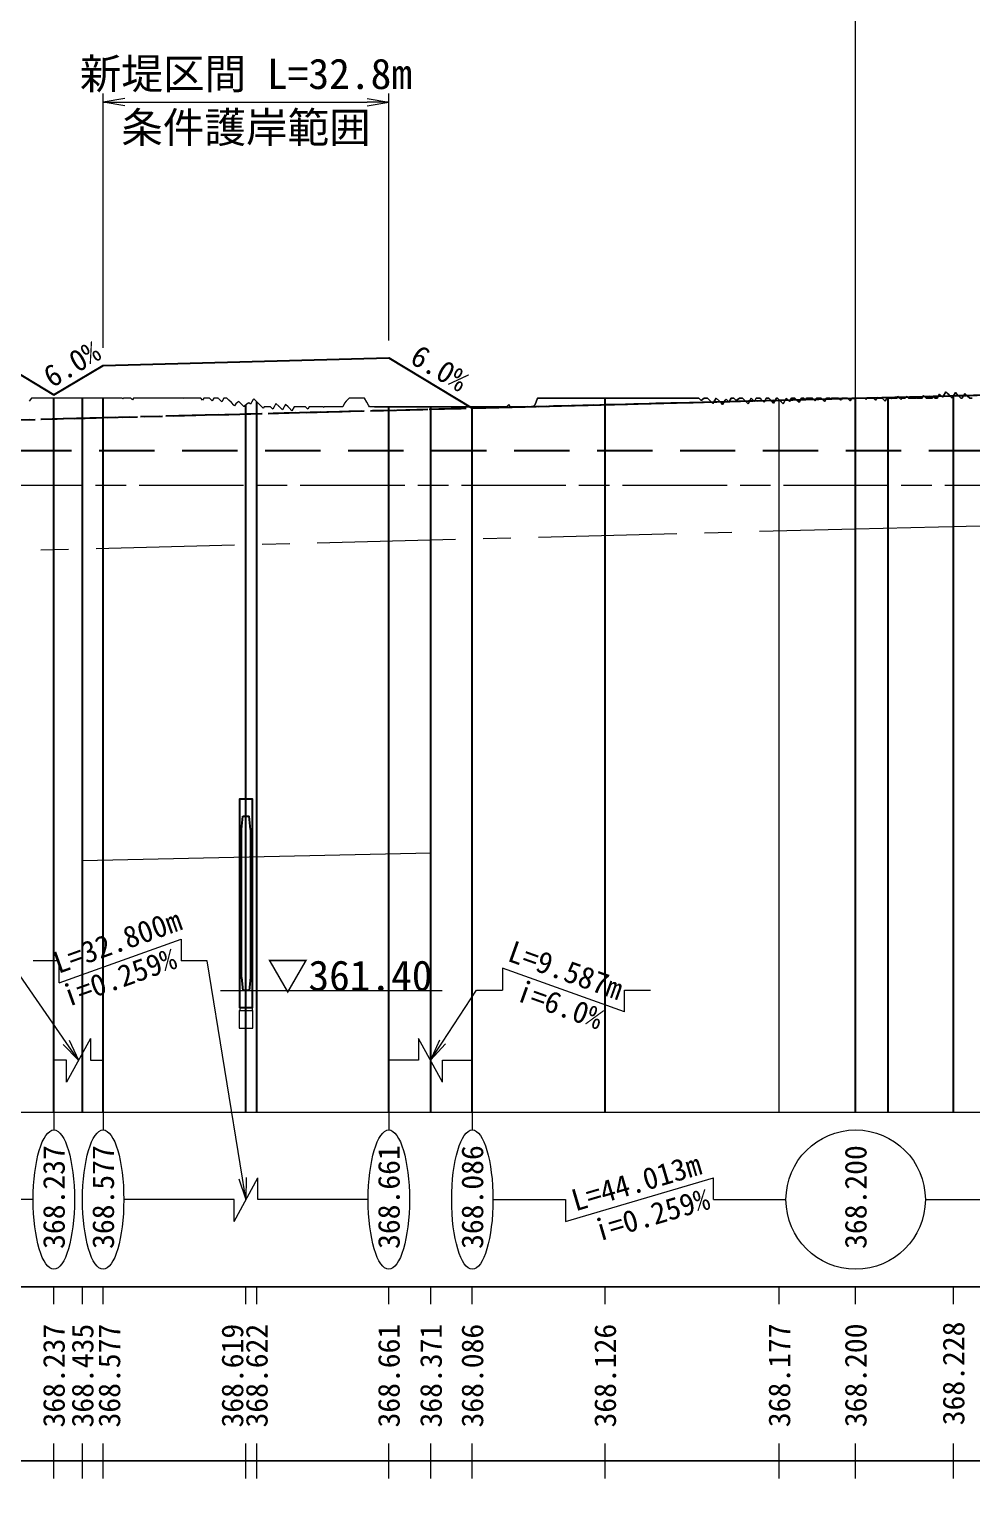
# Model space of a CAD drawing. Header units: millimetres. Extents: x -240000 to 841000, y 0 to 594000.
# Drawn here: x 310319 to 418551, y 296381 to 463821 of the extents above; entities that cross this region are included whole.
import ezdxf
from ezdxf import colors
from ezdxf.entities.mleader import LeaderData, LeaderLine
from ezdxf.enums import TextEntityAlignment as Align
from ezdxf.math import Vec2, Vec3

# ---------------------------------------------------------------- set-up
doc = ezdxf.new("R2010")
doc.units = ezdxf.units.MM
doc.header["$LTSCALE"] = 1000
doc.header["$PDSIZE"] = 300
for name, pattern in [('CENTER', [50.8, 31.75, -6.35, 6.35, -6.35]), ('DASHED', [19.05, 12.7, -6.35]), ('SXF_一点鎖線', [18.5, 12, -1.5, 3.5, -1.5]), ('SXF_二点鎖線', [23.5, 12, -1.5, 3.5, -1.5, 3.5, -1.5])]:
    doc.linetypes.add(name, pattern=pattern)
doc.layers.get('Defpoints').update_dxf_attribs({"color": 151})
for name, color, linetype, lineweight in [('D-BGD', 7, 'Continuous', 13), ('D-STR', 1, 'Continuous', 25), ('D-STR-DIM', 7, 'Continuous', 13), ('D-STR-HTXT', 7, 'Continuous', 13), ('D-STR-STR1', 2, 'Continuous', 13), ('D-STR-STR2', 6, 'Continuous', 25), ('D-STR-STRB', 1, 'Continuous', 25), ('D-STR-STRC', 1, 'Continuous', 13), ('D-TTL-BAND', 7, 'Continuous', 13)]:
    doc.layers.add(name, color=color, linetype=linetype, lineweight=lineweight)
doc.layers.add('D-WORK', color=11, linetype='Continuous', lineweight=13, plot=False)
doc.styles.add('MS ゴシック', font='MS Gothic.ttf')
doc.styles.get("Standard").update_dxf_attribs({"font": 'txt', "bigfont": 'extfont2.shx'})
doc.styles.add('ＭＳ ゴシック', font='MS Gothic.ttf')
doc.dimstyles.new('3.5-1000-mm', dxfattribs={"dimscale": 1000, "dimtxt": 3.5, "dimasz": 2.5, "dimexe": 1, "dimexo": 2, "dimgap": 1, "dimtad": 1, "dimdec": 0, "dimzin": 1, "dimdsep": 46, "dimtxsty": 'MS ゴシック', "dimblk": 'OPEN', "dimcen": 2.5, "dimclrd": 256, "dimclre": 256, "dimclrt": 256, "dimadec": 3, "dimazin": 0, "dimtfac": 1, "dimtdec": 0, "dimtmove": 2, "dimatfit": 0, "dimldrblk": 'OPEN', "dimfxl": 1, "dimlwd": -1, "dimlwe": -1, "dimarcsym": 0})

# ---------------------------------------------------------------- blocks, each defined once
blk = doc.blocks.new('_Open')
at = {"color": 0, "linetype": 'ByBlock', "lineweight": -2}
for p, q in [((-1, 0.167), (0, 0)), ((-1, -0.167), (0, 0)), ((0, 0), (-1, 0))]:
    blk.add_line(p, q, dxfattribs=at)
blk = doc.blocks.new('*D3')
at = {"layer": 'D-WORK', "transparency": 16777216}
for p, q in [((267290, 420532), (267290, 490465)), ((269790, 489465), (658242, 489465)), ((660742, 430465), (660742, 490465))]:
    blk.add_line(p, q, dxfattribs=at)
at = {"layer": 'Defpoints', "color": 0, "transparency": 16777216}
for p in [(660742, 489465), (660742, 428465), (267290, 418532)]:
    blk.add_point(p, dxfattribs=at)
at = {"layer": 'D-WORK', "transparency": 16777216, "xscale": 2500, "yscale": 2500, "zscale": 2500, "rotation": 180}
blk.add_blockref('_Open', (267290, 489465), dxfattribs=at)
at = {"layer": 'D-WORK', "transparency": 16777216, "xscale": 2500, "yscale": 2500, "zscale": 2500}
blk.add_blockref('_Open', (660742, 489465), dxfattribs=at)
at = {"layer": 'D-WORK', "transparency": 16777216, "insert": (464016, 492535), "char_height": 3500, "attachment_point": 5, "style": 'MS ゴシック'}
blk.add_mtext('囲繞堤区間 L=393.4m', dxfattribs=at)
blk = doc.blocks.new('*D4')
at = {"layer": 'D-STR-DIM', "transparency": 16777216}
for p, q in [((318812, 427231), (318812, 456440)), ((321312, 455440), (349112, 455440)), ((351612, 428079), (351612, 456440))]:
    blk.add_line(p, q, dxfattribs=at)
at = {"layer": 'Defpoints', "color": 0, "transparency": 16777216}
for p in [(351612, 455440), (351612, 426079), (318812, 425231)]:
    blk.add_point(p, dxfattribs=at)
at = {"layer": 'D-STR-DIM', "transparency": 16777216, "xscale": 2500, "yscale": 2500, "zscale": 2500, "rotation": 180}
blk.add_blockref('_Open', (318812, 455440), dxfattribs=at)
at = {"layer": 'D-STR-DIM', "transparency": 16777216, "xscale": 2500, "yscale": 2500, "zscale": 2500}
blk.add_blockref('_Open', (351612, 455440), dxfattribs=at)
at = {"layer": 'D-STR-DIM', "transparency": 16777216, "char_height": 3500, "attachment_point": 5, "style": 'MS ゴシック'}
for s, insert in [('新堤区間 L=32.8m', (335212, 458501)), ('条件護岸範囲', (335212, 452343))]:
    blk.add_mtext(s, dxfattribs=dict(at, insert=insert))

msp = doc.modelspace()

# ---------------------------------------------------------------- linework, layer by layer
at = {"layer": 'D-BGD', "color": 7, "lineweight": 13}
for points in [[(418601, 421464.9), (418306.5, 421464.9), (418024.2, 421746.2), (417761, 422008.6), (417447.5, 421464.9), (417394.8, 421464.9), (417303.2, 421464.9), (417028.6, 421738.6), (416870.8, 421895.9), (416662.4, 422103.6), (416299.9, 421475), (416296.2, 421468.6), (416294.1, 421470.7), (415930, 421833.6), (415717.4, 422045.5), (415563.8, 422198.6), (415296.5, 421735.3), (415197.6, 421563.6), (415140.6, 421620.3), (414831.3, 421928.6), (414563.9, 421464.9), (414465.1, 421464.9), (414293.2, 421464.9), (414098.9, 421658.6), (413987.2, 421464.9), (413732.7, 421464.9), (413410.5, 421464.9), (413366.5, 421464.9), (413289.9, 421464.9), (413000.3, 421753.6), (412833.8, 421464.9), (412634.1, 421464.9), (412286.6, 421464.9), (412257.1, 421494.4), (412217.1, 421464.9), (411680.3, 421464.9), (411283.3, 421464.9), (411169.2, 421578.7), (411103.6, 421644), (410860.7, 421464.9), (410526.9, 421464.9), (410436.8, 421308.7), (410280, 421464.9), (410070.6, 421673.7), (409950.2, 421464.9), (409704.4, 421464.9), (409373.5, 421464.9), (409338.1, 421403.7), (409276.7, 421464.9), (408971.9, 421464.9), (408796.8, 421464.9), (408605.7, 421133.7), (408273.4, 421464.9), (408239.5, 421464.9), (408220, 421464.9), (407873.3, 421464.9), (407643.3, 421464.9), (407507.1, 421228.7), (407270.1, 421464.9), (407140.9, 421464.9), (407066.6, 421464.9), (406774.7, 421464.9), (406489.9, 421464.9), (406408.4, 421323.7), (406266.8, 421464.9), (406042.2, 421464.9), (405913.2, 421464.9), (405676, 421464.9), (405336.4, 421464.9), (405309.8, 421418.7), (405263.5, 421464.9), (404943.6, 421464.9), (404759.7, 421464.9), (404577.4, 421148.8), (404260.2, 421464.9), (404211.2, 421464.9), (404183, 421464.9), (403845, 421464.9), (403606.3, 421464.9), (403478.7, 421243.8), (403256.8, 421464.9), (403112.5, 421464.9), (403029.6, 421464.9), (402722.3, 421464.9), (402452.9, 421464.9), (402380.1, 421338.8), (402253.5, 421464.9), (402013.9, 421464.9), (401876.1, 421464.9), (401647.7, 421068.8), (401299.4, 421415.9), (401281.5, 421433.8), (401250.2, 421464.9), (400915.3, 421464.9), (400722.7, 421464.9), (400549, 421163.8), (400246.9, 421464.9), (400182.8, 421464.9), (400146, 421464.9), (399816.6, 421464.9), (399569.3, 421464.9), (399450.4, 421258.8), (399243.6, 421464.9), (399084.2, 421464.9), (398992.6, 421464.9), (398718, 420988.8), (398415.8, 421290), (398351.8, 421353.8), (398240.3, 421464.9), (397985.6, 421464.9), (397839.1, 421464.9), (397619.3, 421083.9), (397262.4, 421439.6), (397253.1, 421448.9), (397237, 421420.9), (396886.9, 420813.9), (396685.7, 421014.4), (396520.7, 421178.9), (396233.7, 421464.9), (396154.5, 421464.9), (396109, 421464.9), (395788.3, 420908.9), (395532.2, 421164.1), (395230.4, 421464.9), (394955.5, 421464.9), (394689.6, 421003.9), (394378.8, 421313.7), (394323.4, 421368.9), (394227.1, 421464.9), (393957.2, 421464.9), (393802.1, 421464.9), (393591, 421098.9), (393225.4, 421463.3), (393224.8, 421463.9), (393223.8, 421462.1), (392858.6, 420828.9), (392648.7, 421038.1), (392492.4, 421193.9), (392220.5, 421464.9), (392126.1, 421464.9), (392071.9, 421464.9), (391871.2, 421464.9), (391495.2, 421187.8), (391217.1, 421464.9), (391027.5, 421464.9), (390918.5, 421464.9), (390661.3, 421019), (390341.8, 421337.4), (390295.1, 421303), (390213.8, 421243.1), (389928.9, 420749), (389765.1, 420912.2), (389562.7, 421114), (389210.5, 421464.9), (389196.4, 421464.9), (389188.3, 421464.9), (388830.2, 420844), (388611.6, 421061.9), (388464, 421209), (388207.2, 421464.9), (388097.8, 421464.9), (388034.9, 421464.9), (387802, 421464.9), (387458.2, 421211.5), (387365.4, 421304), (387203.9, 421464.9), (386999.2, 421464.9), (386881.5, 421464.9), (386633, 421464.9), (386304.8, 421464.9), (386266.7, 421464.9), (386200.6, 421464.9), (385900.5, 421464.9), (385728, 421464.9), (385534.3, 421464.9), (385197.3, 421464.9), (385168.1, 421464.9), (385151.3, 421464.9), (384801.9, 421464.9), (384574.6, 421464.9), (384435.7, 421464.9), (384194, 421464.9), (384069.5, 421464.9), (383997.9, 421464.9), (383703.3, 421464.9), (383421.2, 421464.9), (383337, 421464.9), (383190.7, 421464.9), (382970.8, 421464.9), (382844.5, 421464.9), (382604.6, 421464.9), (382267.7, 421464.9), (382238.4, 421464.9), (382187.4, 421464.9), (381872.2, 421464.9), (381691, 421464.9), (381506, 421464.9), (381184.1, 421464.9), (381139.8, 421464.9), (381114.3, 421464.9), (380773.5, 421464.9), (380537.6, 421464.9), (380407.3, 421464.9), (380180.7, 421464.9), (380041.1, 421464.9), (379960.9, 421464.9), (379663.6, 421464.9), (379384.1, 421464.9), (379308.7, 421464.9), (379177.4, 421464.9), (378942.5, 421464.9), (378807.4, 421464.9), (378576.3, 421464.9), (378230.7, 421464.9), (378210.1, 421464.9), (378174.1, 421464.9), (377843.8, 421464.9), (377654, 421464.9), (377477.6, 421464.9), (377170.8, 421464.9), (377111.4, 421464.9), (377077.3, 421464.9), (376745.2, 421464.9), (376500.6, 421464.9), (376379, 421464.9), (376167.5, 421464.9), (376012.8, 421464.9), (375923.8, 421464.9), (375646.6, 421464.9), (375347.1, 421464.9), (375280.4, 421464.9), (375164.2, 421464.9), (374914.1, 421464.9), (374770.4, 421464.9), (374547.9, 421464.9), (374193.7, 421464.9), (374181.7, 421464.9), (374160.9, 421464.9), (373815.5, 421464.9), (373617, 421464.9), (373449.3, 421464.9), (373157.6, 421464.9), (373083.1, 421464.9), (373040.3, 421464.9), (372716.9, 421464.9), (372463.5, 421464.9), (372154.3, 421464.9), (371886.8, 421464.9), (371618.2, 421464.9), (371310.1, 421464.9), (371252, 421464.9), (371151, 421464.9), (370885.8, 421464.9), (370733.4, 421464.9), (370519.6, 421464.9), (370156.7, 421464.9), (370153.4, 421464.9), (370147.7, 421464.9), (369579.9, 421464.9), (369144.4, 421464.9), (369054.7, 421464.9), (369003.2, 421464.9), (368688.5, 421464.9), (368426.5, 420749.5), (368322.3, 420645.6), (368141, 420464.9), (367956.1, 420464.9), (367849.8, 420464.9), (367589.9, 420464.9), (367273.1, 420464.9), (367223.7, 420464.9), (367137.7, 420464.9), (366857.5, 420464.9), (366696.4, 420464.9), (366491.3, 420464.9), (366134.4, 420464.9), (366125, 420464.9), (366119.6, 420464.9), (365758.8, 420464.9), (365542.9, 420464.9), (365392.6, 420725.6), (365131.1, 420464.9), (365026.4, 420464.9), (364966.2, 420464.9), (364660.2, 420464.9), (364389.5, 420464.9), (364127.8, 420464.9), (363812.8, 420464.9), (363561.5, 420464.9), (363236.1, 420464.9), (363195.3, 420464.9), (363124.5, 420464.9), (362829.1, 420464.9), (362659.3, 420464.9), (362462.9, 420464.9), (362121.2, 420464.9), (362096.7, 420464.9), (362082.6, 420464.9), (361730.5, 420464.9), (361505.9, 420464.9), (361364.3, 420464.9), (361117.9, 420464.9), (360998.1, 420464.9), (360929.2, 420464.9), (360631.8, 420464.9), (360352.5, 420464.9), (360265.6, 420464.9), (360114.6, 420464.9), (359899.4, 420464.9), (359775.7, 420464.9), (359533.2, 420464.9), (359199, 420464.9), (359167, 420464.9), (359111.3, 420464.9), (358800.8, 420464.9), (358622.3, 420464.9), (358434.6, 420464.9), (358108, 420464.9), (358068.4, 420464.9), (358045.6, 420464.9), (357702.1, 420464.9), (357468.9, 420464.9), (357335.9, 420464.9), (357104.6, 420464.9), (356969.7, 420464.9), (356892.2, 420464.9), (356604.9, 420464.9), (356315.4, 420464.9), (356237.3, 420464.9), (356101.3, 420464.9), (355871.1, 420464.9), (355738.7, 420464.9), (355504.9, 420464.9), (355162, 420464.9), (355138.7, 420464.9), (355098, 420464.9), (354772.4, 420464.9), (354585.3, 420464.9), (354406.2, 420464.9), (354094.7, 420464.9), (354040, 420464.9), (354008.6, 420464.9), (353673.8, 420464.9), (353431.9, 420464.9), (353307.6, 420464.9), (353091.4, 420464.9), (352941.4, 420464.9), (352855.1, 420464.9), (352575.2, 420464.9), (352278.4, 420464.9), (352209, 420464.9), (352088.1, 420464.9), (351842.7, 420464.9), (351701.7, 420464.9), (351476.5, 420464.9), (351125, 420464.9), (351110.3, 420464.9), (351084.8, 420464.9), (350744.1, 420464.9), (350548.3, 420464.9), (350377.9, 420464.9), (350081.5, 420464.9), (350011.7, 420464.9), (349971.5, 420464.9), (349645.5, 420464.9), (349394.8, 420464.9), (349279.2, 420665.3), (349078.2, 421014), (348818.1, 421464.9), (348546.8, 421464.9), (348241.4, 421464.9), (348180.6, 421464.9), (348074.9, 421464.9), (347814.4, 421464.9), (347664.7, 421464.9), (347448.2, 421464.9), (347088, 421464.9), (347082, 421464.9), (347071.6, 421464.9), (346715.8, 421110.3), (346511.2, 420906.5), (346349.5, 420464.9), (346068.3, 420464.9), (345983.3, 420464.9), (345934.5, 420464.9), (345617.1, 420464.9), (345357.8, 420464.9), (345250.9, 420464.9), (345064.9, 420464.9), (344884.7, 420464.9), (344781.1, 420464.9), (344518.5, 420464.9), (344204.4, 420464.9), (344152.3, 420374.6), (344061.6, 420464.9), (343786.1, 420464.9), (343627.7, 420464.9), (343419.8, 420464.9), (343058.3, 420464.9), (343053.6, 420464.9), (343050.9, 420464.9), (342687.4, 420464.9), (342474.2, 420464.9), (342321.2, 420199.6), (342055, 420464.9), (341955, 420464.9), (341897.5, 420464.9), (341588.8, 420464.9), (341320.8, 420464.9), (341051.7, 420464.9), (340744.1, 420464.9), (340490.1, 420024.7), (340167.3, 420346.4), (340123.9, 420389.7), (340048.4, 420464.9), (339757.7, 420754.7), (339590.6, 420464.9), (339391.5, 420119.7), (339045.1, 420464.9), (339025.3, 420484.7), (339013.9, 420496), (338659.1, 420849.7), (338437.2, 420464.9), (338292.9, 420214.7), (338041.8, 420464.9), (337926.7, 420464.9), (337860.5, 420464.9), (337560.4, 420464.9), (337283.8, 420464.9), (337194.2, 420309.7), (337038.5, 420464.9), (336828, 420674.7), (336707, 420795.3), (336461.8, 421039.7), (336130.3, 421370.1), (336095.6, 421344.5), (336035.2, 421299.9), (335729.4, 420769.7), (335553.6, 420944.9), (335363.2, 420804.5), (335031.9, 420560.3), (334997, 420499.7), (334976.9, 420519.7), (334630.7, 420864.7), (334400.2, 421094.5), (334264.5, 420994.5), (334028.5, 420820.6), (333898.3, 420594.7), (333823.5, 420669.4), (333532.1, 420959.7), (333246.7, 421244.2), (333025.2, 421464.9), (332670, 421464.9), (332433.5, 421054.8), (332093.3, 421393.8), (332067.2, 421374.6), (332021.9, 421464.9), (331701, 421464.9), (331516.6, 421464.9), (331334.8, 421149.8), (331018.6, 421464.9), (330968.6, 421464.9), (330939.9, 421464.9), (330602.4, 421464.9), (330363.1, 421464.9), (330236.2, 421244.8), (330015.3, 421464.9), (329786.4, 421464.9), (329477, 421464.9), (329209.7, 421464.9), (329012, 421464.9), (328771.3, 421464.9), (328633, 421464.9), (328405.1, 421464.9), (328056.3, 421464.9), (328038.9, 421434.8), (328008.7, 421464.9), (327672.7, 421464.9), (327479.6, 421464.9), (327306.5, 421464.9), (327005.4, 421464.9), (326940.3, 421464.9), (326902.8, 421464.9), (326574.1, 421464.9), (326326.1, 421464.9), (326207.8, 421464.9), (326002.1, 421464.9), (325841.6, 421464.9), (325749.4, 421464.9), (325475.4, 421464.9), (325172.7, 421464.9), (324998.8, 421464.9), (324596, 421464.9), (324376.8, 421464.9), (324019.2, 421464.9), (324010.6, 421449.9), (323995.5, 421464.9), (323644.4, 421464.9), (323442.5, 421464.9), (323278.1, 421464.9), (322992.2, 421464.9), (322911.9, 421464.9), (322865.8, 421464.9), (322545.7, 421464.9), (322289.1, 421464.9), (322179.5, 421274.9), (321988.8, 421464.9), (321813.3, 421464.9), (321712.4, 421464.9), (321447.1, 421464.9), (321135.7, 421464.9), (321080.9, 421369.9), (320985.5, 421464.9), (320714.7, 421464.9), (320558.9, 421464.9), (320348.4, 421464.9), (319982.2, 421464.9), (319982.1, 421464.9), (319616, 421464.9), (319405.4, 421464.9), (319249.8, 421464.9), (318979.1, 421464.9), (318883.6, 421464.9), (318828.7, 421464.9), (318517.3, 421464.9), (318251.9, 421464.9), (318242.3, 421464.9), (318151.9, 421464.9), (317991, 421464.9), (317788.9, 421464.9), (317663, 421464.9), (317535.8, 421464.9), (317427.3, 421464.9), (317094, 421464.9), (317069.2, 421464.9), (317051.3, 421464.9), (316829.2, 421464.9), (316711.8, 421464.9), (316422.8, 421464.9), (316269.4, 421464.9), (315788.4, 421464.9), (315643.1, 421464.9), (315457.1, 421464.9), (315286.9, 421464.9), (315154, 421464.9), (314930.7, 421464.9), (314644.7, 421464.9), (314574.5, 421464.9), (314519.6, 421464.9), (314218.3, 421464.9), (313885.2, 421464.9), (313862, 421464.9), (313832.4, 421464.9), (313505.8, 421464.9), (313250.8, 421464.9), (313149.6, 421464.9), (313020, 421464.9), (312793.4, 421464.9), (312616.4, 421464.9), (312437.2, 421464.9), (312207.6, 421464.9), (312080.9, 421464.9), (311982, 421464.9), (311395.3, 421464.9), (311368.5, 421464.9), (311347.6, 421464.9), (311012.3, 421464.9), (310713.2, 421464.9), (310656.1, 421464.9), (310582.9, 421464.9), (310299.9, 421116.5)], [(350862.4, 420464.9), (352855.1, 420464.9), (352941.4, 420464.9), (353091.4, 420464.9), (353307.6, 420464.9), (353431.9, 420464.9), (353673.8, 420464.9), (354008.6, 420464.9), (354040, 420464.9), (354094.7, 420464.9), (354406.2, 420464.9), (354585.3, 420464.9), (354772.4, 420464.9), (355098, 420464.9), (355138.7, 420464.9), (355162, 420464.9), (355504.9, 420464.9), (355738.7, 420464.9), (355871.1, 420464.9), (356101.3, 420464.9), (356237.3, 420464.9), (356315.4, 420464.9), (356604.9, 420464.9), (356892.2, 420464.9), (356969.7, 420464.9), (357104.6, 420464.9), (357335.9, 420464.9), (357468.9, 420464.9), (357702.1, 420464.9), (358045.6, 420464.9), (358068.4, 420464.9), (358108, 420464.9), (358434.6, 420464.9), (358622.3, 420464.9), (358800.8, 420464.9), (359111.3, 420464.9), (359167, 420464.9), (359199, 420464.9), (359533.2, 420464.9), (359775.7, 420464.9), (359899.4, 420464.9), (360114.6, 420464.9), (360265.6, 420464.9), (360352.5, 420464.9), (360631.8, 420464.9), (360929.2, 420464.9), (360998.1, 420464.9), (361117.9, 420464.9), (361364.3, 420464.9), (361505.9, 420464.9), (361730.5, 420464.9), (362082.6, 420464.9), (362096.7, 420464.9), (362121.2, 420464.9), (362462.9, 420464.9), (362659.3, 420464.9), (362829.1, 420464.9), (363124.5, 420464.9), (363195.3, 420464.9), (363236.1, 420464.9), (363561.5, 420464.9), (363812.8, 420464.9), (364127.8, 420464.9), (364389.5, 420464.9), (364660.2, 420464.9), (364966.2, 420464.9), (365026.4, 420464.9), (365131.1, 420464.9), (365392.6, 420725.6), (365542.9, 420464.9), (365758.8, 420464.9), (366119.6, 420464.9), (366125, 420464.9), (366134.4, 420464.9), (366491.3, 420464.9), (366696.4, 420464.9), (366857.5, 420464.9), (367137.7, 420464.9), (367223.7, 420464.9), (367273.1, 420464.9), (367589.9, 420464.9), (367849.8, 420464.9), (367956.1, 420464.9), (368141, 420464.9), (368322.3, 420645.6), (368426.5, 420749.5), (368688.5, 421464.9), (369003.2, 421464.9), (369054.7, 421464.9), (369144.4, 421464.9), (369579.9, 421464.9), (370147.7, 421464.9), (370153.4, 421464.9), (370156.7, 421464.9), (370519.6, 421464.9), (370733.4, 421464.9), (370885.8, 421464.9), (371151, 421464.9), (371252, 421464.9), (371310.1, 421464.9), (371618.2, 421464.9), (371886.8, 421464.9), (372154.3, 421464.9), (372463.5, 421464.9), (372716.9, 421464.9), (373040.3, 421464.9), (373083.1, 421464.9), (373157.6, 421464.9), (373449.3, 421464.9), (373617, 421464.9), (373815.5, 421464.9), (374160.9, 421464.9), (374181.7, 421464.9), (374193.7, 421464.9), (374547.9, 421464.9), (374770.4, 421464.9), (374914.1, 421464.9), (375164.2, 421464.9), (375280.4, 421464.9), (375347.1, 421464.9), (375646.6, 421464.9), (375923.8, 421464.9), (376012.8, 421464.9), (376167.5, 421464.9), (376379, 421464.9), (376500.6, 421464.9), (376745.2, 421464.9), (377077.3, 421464.9), (377111.4, 421464.9), (377170.8, 421464.9), (377477.6, 421464.9), (377654, 421464.9), (377843.8, 421464.9), (378174.1, 421464.9), (378210.1, 421464.9), (378230.7, 421464.9), (378576.3, 421464.9), (378807.4, 421464.9), (378942.5, 421464.9), (379177.4, 421464.9), (379308.7, 421464.9), (379384.1, 421464.9), (379663.6, 421464.9), (379960.9, 421464.9), (380041.1, 421464.9), (380180.7, 421464.9), (380407.3, 421464.9), (380537.6, 421464.9), (380773.5, 421464.9), (381114.3, 421464.9), (381139.8, 421464.9), (381184.1, 421464.9), (381506, 421464.9), (381691, 421464.9), (381872.2, 421464.9), (382187.4, 421464.9), (382238.4, 421464.9), (382267.7, 421464.9), (382604.6, 421464.9), (382844.5, 421464.9), (382970.8, 421464.9), (383190.7, 421464.9), (383337, 421464.9), (383421.2, 421464.9), (383703.3, 421464.9), (383997.9, 421464.9), (384069.5, 421464.9), (384194, 421464.9), (384435.7, 421464.9), (384574.6, 421464.9), (384801.9, 421464.9), (385151.3, 421464.9), (385168.1, 421464.9), (385197.3, 421464.9), (385534.3, 421464.9), (385728, 421464.9), (385900.5, 421464.9), (386200.6, 421464.9), (386266.7, 421464.9), (386304.8, 421464.9), (386633, 421464.9), (386881.5, 421464.9), (386999.2, 421464.9), (387203.9, 421464.9), (387365.4, 421304), (387458.2, 421211.5), (387802, 421464.9), (388034.9, 421464.9), (388097.8, 421464.9), (388207.2, 421464.9), (388464, 421209), (388611.6, 421061.9), (388830.2, 420844), (389188.3, 421464.9), (389196.4, 421464.9), (389210.5, 421464.9), (389562.7, 421114), (389765.1, 420912.2), (389928.9, 420749), (390213.8, 421243.1), (390295.1, 421303), (390341.8, 421337.4), (390661.3, 421019), (390918.5, 421464.9), (391027.5, 421464.9), (391217.1, 421464.9), (391495.2, 421187.8), (391871.2, 421464.9), (392071.9, 421464.9), (392126.1, 421464.9), (392220.5, 421464.9), (392492.4, 421193.9), (392648.7, 421038.1), (392858.6, 420828.9), (393223.8, 421462.1), (393224.8, 421463.9), (393225.4, 421463.3), (393591, 421098.9), (393802.1, 421464.9), (393957.2, 421464.9), (394227.1, 421464.9), (394323.4, 421368.9), (394378.8, 421313.7), (394689.6, 421003.9), (394955.5, 421464.9), (395230.4, 421464.9), (395532.2, 421164.1), (395788.3, 420908.9), (396109, 421464.9), (396154.5, 421464.9), (396233.7, 421464.9), (396520.7, 421178.9), (396685.7, 421014.4), (396886.9, 420813.9), (397237, 421420.9), (397253.1, 421448.9), (397262.4, 421439.6), (397619.3, 421083.9), (397839.1, 421464.9), (397985.6, 421464.9), (398240.3, 421464.9), (398351.8, 421353.8), (398415.8, 421290), (398718, 420988.8), (398992.6, 421464.9), (399084.2, 421464.9), (399243.6, 421464.9), (399450.4, 421258.8), (399569.3, 421464.9), (399816.6, 421464.9), (400146, 421464.9), (400182.8, 421464.9), (400246.9, 421464.9), (400549, 421163.8), (400722.7, 421464.9), (400915.3, 421464.9), (401250.2, 421464.9), (401281.5, 421433.8), (401299.4, 421415.9), (401647.7, 421068.8), (401876.1, 421464.9), (402013.9, 421464.9), (402253.5, 421464.9), (402380.1, 421338.8), (402452.9, 421464.9), (402722.3, 421464.9), (403029.6, 421464.9), (403112.5, 421464.9), (403256.8, 421464.9), (403478.7, 421243.8), (403606.3, 421464.9), (403845, 421464.9), (404183, 421464.9), (404211.2, 421464.9), (404260.2, 421464.9), (404577.4, 421148.8), (404759.7, 421464.9), (404943.6, 421464.9), (405263.5, 421464.9), (405309.8, 421418.7), (405336.4, 421464.9), (405676, 421464.9), (405913.2, 421464.9), (406042.2, 421464.9), (406266.8, 421464.9), (406408.4, 421323.7), (406489.9, 421464.9), (406774.7, 421464.9), (407066.6, 421464.9), (407140.9, 421464.9), (407270.1, 421464.9), (407507.1, 421228.7), (407643.3, 421464.9), (407873.3, 421464.9), (408220, 421464.9), (408239.5, 421464.9), (408273.4, 421464.9), (408605.7, 421133.7), (408796.8, 421464.9), (408971.9, 421464.9), (409276.7, 421464.9), (409338.1, 421403.7), (409373.5, 421464.9), (409704.4, 421464.9), (409950.2, 421464.9), (410070.6, 421673.7), (410280, 421464.9), (410436.8, 421308.7), (410526.9, 421464.9), (410860.7, 421464.9), (411103.6, 421644), (411169.2, 421578.7), (411283.3, 421464.9), (411680.3, 421464.9), (412217.1, 421464.9), (412257.1, 421494.4), (412286.6, 421464.9), (412634.1, 421464.9), (412833.8, 421464.9), (413000.3, 421753.6), (413289.9, 421464.9), (413366.5, 421464.9), (413410.5, 421464.9), (413732.7, 421464.9), (413987.2, 421464.9), (414098.9, 421658.6), (414293.2, 421464.9), (414465.1, 421464.9), (414563.9, 421464.9), (414831.3, 421928.6), (415140.6, 421620.3), (415197.6, 421563.6), (415296.5, 421735.3), (415563.8, 422198.6), (415717.4, 422045.5), (415930, 421833.6), (416294.1, 421470.7), (416296.2, 421468.6), (416299.9, 421475), (416662.4, 422103.6), (416870.8, 421895.9), (417028.6, 421738.6), (417303.2, 421464.9), (417394.8, 421464.9), (417447.5, 421464.9), (417761, 422008.6), (418024.2, 421746.2), (418306.5, 421464.9), (418601, 421464.9)]]:
    msp.add_lwpolyline(points, dxfattribs=at)
at = {"layer": 'D-BGD', "color": 7, "linetype": 'Continuous', "lineweight": 13}
msp.add_lwpolyline([(349971.5, 420464.9), (350011.7, 420464.9), (350081.5, 420464.9), (350377.9, 420464.9), (350548.3, 420464.9), (350744.1, 420464.9), (351084.8, 420464.9), (351110.3, 420464.9), (351125, 420464.9), (351476.5, 420464.9), (351701.7, 420464.9), (351842.7, 420464.9), (352088.1, 420464.9), (352209, 420464.9), (352278.4, 420464.9), (352575.2, 420464.9)], dxfattribs=at)
at = {"layer": 'D-STR'}
for p, q in [((334712.4, 371964.9), (334862.4, 373464.9)), ((335712.4, 371964.9), (335562.4, 373464.9)), ((334712.4, 354964.9), (334862.4, 353464.9)), ((335712.4, 354964.9), (335562.4, 353464.9))]:
    msp.add_line(p, q, dxfattribs=at)
msp.add_lwpolyline([(334512.4, 351464.9), (334512.4, 375464.9), (335912.4, 375464.9), (335912.4, 351464.9)], close=True, dxfattribs=at)
for points in [[(334862.4, 373464.9), (335562.4, 373464.9)], [(334712.4, 354964.9), (334712.4, 371964.9)], [(335712.4, 371964.9), (335712.4, 354964.9)], [(335562.4, 353464.9), (334862.4, 353464.9)]]:
    msp.add_lwpolyline(points, dxfattribs=at)
at = {"layer": 'D-STR-HTXT'}
for p, q in [((405212.4, 339464.9), (405212.4, 485827)), ((357774.5, 342964.9), (355037.2, 347964.9)), ((355037.2, 347964.9), (355037.2, 345464.9)), ((355037.2, 345464.9), (351612.4, 345464.9)), ((351612.4, 345464.9), (351612.4, 337464.9)), ((357774.5, 342964.9), (357774.5, 345464.9)), ((357774.5, 345464.9), (361199.3, 345464.9)), ((361199.3, 345464.9), (361199.3, 337464.9))]:
    msp.add_line(p, q, dxfattribs=at)
at = {"layer": 'D-STR-HTXT', "linetype": 'Continuous'}
for p, q in [((313760.2, 354359.4), (327761.2, 359359.4)), ((327761.2, 359359.4), (327761.2, 356859.4)), ((330761.2, 356859.4), (327761.2, 356859.4)), ((364671.9, 356017.4), (364671.8, 353517.4)), ((378672.9, 351017.4), (364671.9, 356017.4)), ((361671.8, 353517.4), (364671.8, 353517.4))]:
    msp.add_line(p, q, dxfattribs=at)
at = {"layer": 'D-STR-HTXT', "color": 7, "linetype": 'Continuous'}
for p, q in [((313153.2, 317464.9), (313153.2, 319464.9)), ((316446.4, 317464.9), (316446.4, 319464.9)), ((318812.4, 317464.9), (318812.4, 319464.9)), ((335212.4, 317464.9), (335212.4, 319464.9)), ((336446.4, 317464.9), (336446.4, 319464.9)), ((351612.4, 317464.9), (351612.4, 319464.9)), ((356446.4, 317464.9), (356446.4, 319464.9)), ((361199.3, 317464.9), (361199.3, 319464.9)), ((376446.4, 317464.9), (376446.4, 319464.9)), ((396446.4, 317464.9), (396446.4, 319464.9)), ((405212.4, 317464.9), (405212.4, 319464.9)), ((416446.4, 317464.9), (416446.4, 319464.9)), ((313153.2, 299464.9), (313153.2, 301464.9)), ((316446.4, 299464.9), (316446.4, 301464.9)), ((318812.4, 299464.9), (318812.4, 301464.9)), ((335212.4, 299464.9), (335212.4, 301464.9)), ((336446.4, 299464.9), (336446.4, 301464.9)), ((351612.4, 299464.9), (351612.4, 301464.9)), ((356446.4, 299464.9), (356446.4, 301464.9)), ((361199.3, 299464.9), (361199.3, 301464.9)), ((376446.4, 299464.9), (376446.4, 301464.9)), ((396446.4, 299464.9), (396446.4, 301464.9)), ((405212.4, 299464.9), (405212.4, 301464.9)), ((416446.4, 299464.9), (416446.4, 301464.9)), ((313153.2, 297464.9), (313153.2, 299464.9)), ((316446.4, 297464.9), (316446.4, 299464.9)), ((318812.4, 297464.9), (318812.4, 299464.9)), ((335212.4, 297464.9), (335212.4, 299464.9)), ((336446.4, 297464.9), (336446.4, 299464.9)), ((351612.4, 297464.9), (351612.4, 299464.9)), ((356446.4, 297464.9), (356446.4, 299464.9)), ((361199.3, 297464.9), (361199.3, 299464.9)), ((376446.4, 297464.9), (376446.4, 299464.9)), ((396446.4, 297464.9), (396446.4, 299464.9)), ((405212.4, 297464.9), (405212.4, 299464.9)), ((416446.4, 297464.9), (416446.4, 299464.9))]:
    msp.add_line(p, q, dxfattribs=at)
at = {"layer": 'D-STR-HTXT', "linetype": 'Continuous'}
for points in [[(313760.2, 354359.4), (313760.2, 356859.4), (310760.2, 356859.4)], [(378672.9, 351017.4), (378672.9, 353517.4), (381672.9, 353517.4)]]:
    msp.add_lwpolyline(points, dxfattribs=at)
at = {"layer": 'D-STR-HTXT'}
for points in [[(317351.4, 347965), (314614.1, 342964.9), (314614.1, 345464.9), (313153.2, 345464.9), (313153.2, 337464.9)], [(317351.4, 347964.9), (317351.4, 345464.9), (318812.4, 345464.9), (318812.4, 337464.9)]]:
    msp.add_lwpolyline(points, dxfattribs=at)
at = {"layer": 'D-STR-HTXT', "linetype": 'Continuous'}
for points in [[(136446.4, 319464.9), (716446.4, 319464.9), (716446.4, 339464.9), (136446.4, 339464.9)], [(136446.4, 299464.9), (716446.4, 299464.9), (716446.4, 319464.9), (136446.4, 319464.9)], [(136446.4, 279464.9), (716446.4, 279464.9), (716446.4, 299464.9), (136446.4, 299464.9)]]:
    msp.add_3dface(points, dxfattribs=at)
at = {"layer": 'D-STR-STR1'}
for p, q in [((334412.4, 351164.9), (336012.4, 351164.9)), ((334412.4, 351164.9), (334412.4, 349164.9)), ((334512.4, 351464.9), (334512.4, 351164.9)), ((335912.4, 351464.9), (335912.4, 351164.9)), ((336012.4, 349164.9), (336012.4, 351164.9)), ((334412.4, 349164.9), (336012.4, 349164.9))]:
    msp.add_line(p, q, dxfattribs=at)
at = {"layer": 'D-STR-STR2'}
msp.add_lwpolyline([(267290.4, 418531.9), (289446.4, 431964.9), (296446.4, 431964.9), (313153.2, 421835.8), (318812.4, 425231.3), (351612.4, 426079.3), (361199.3, 420327.1), (405212.4, 421464.9), (616446.4, 426674.9), (640157.8, 427314.6), (647908.4, 431964.9), (654908.4, 431964.9), (660741.7, 428464.9)], dxfattribs=at)
at = {"layer": 'D-STR-STR2', "linetype": 'SXF_二点鎖線', "ltscale": 0.5}
msp.add_lwpolyline([(267290.4, 417899.4), (405212.4, 421464.9), (616446.4, 426674.9), (660741.7, 427869.9)], dxfattribs=at)
at = {"layer": 'D-STR-STRB', "color": 3, "linetype": 'DASHED', "ltscale": 0.5}
msp.add_line((156446.4, 415464.9), (696446.4, 415464.9), dxfattribs=at)
at = {"layer": 'D-STR-STRB', "color": 3, "linetype": 'DASHED', "ltscale": 0.2}
msp.add_lwpolyline([(156446.4, 415019.6), (216446.4, 416584.9), (405212.4, 421464.9), (616446.4, 426674.9), (696446.4, 428833.1)], dxfattribs=at)
at = {"layer": 'D-STR-STRC', "color": 5, "linetype": 'SXF_一点鎖線'}
msp.add_line((156446.4, 411464.9), (696446.4, 411464.9), dxfattribs=at)
at = {"layer": 'D-STR-STRC', "color": 4, "linetype": 'CENTER', "ltscale": 0.5}
msp.add_lwpolyline([(156446.4, 400019.6), (216446.4, 401584.9), (405212.4, 406464.9), (616446.4, 411674.9), (696446.4, 413833.1)], dxfattribs=at)
at = {"layer": 'D-TTL-BAND', "color": 7, "linetype": 'Continuous', "lineweight": 25}
for p, q in [((313153.2, 339464.9), (313153.2, 421464.9)), ((316446.4, 339464.9), (316446.4, 421464.9)), ((318812.4, 339464.9), (318812.4, 421464.9)), ((335212.4, 339464.9), (335212.4, 420693.4)), ((336446.4, 339464.9), (336446.4, 421055.1)), ((351612.4, 339464.9), (351612.4, 420464.9)), ((356446.4, 339464.9), (356446.4, 420464.9)), ((361199.3, 339464.9), (361199.3, 420464.9)), ((376446.4, 339464.9), (376446.4, 421464.9)), ((405212.4, 339464.9), (405212.4, 421464.9)), ((408962, 339464.9), (408962, 421464.9)), ((416446.4, 339464.9), (416446.4, 421729))]:
    msp.add_line(p, q, dxfattribs=at)
at = {"layer": 'D-TTL-BAND'}
msp.add_line((396446.4, 339464.9), (396446.4, 421252.9), dxfattribs=at)
at = {"layer": 'D-TTL-BAND', "linetype": 'Continuous'}
for p, q in [((333843.7, 326964.9), (336581.1, 331965)), ((336581, 329464.9), (336581.1, 331964.9)), ((371890.2, 326964.9), (388890.2, 331964.9)), ((388890.2, 329464.9), (388890.2, 331964.9)), ((310784.5, 329464.9), (306168.4, 329464.9)), ((333843.7, 329464.9), (321181, 329464.8)), ((333843.7, 326964.9), (333843.7, 329464.9)), ((349243.8, 329465), (336581, 329464.9)), ((363568, 329464.9), (371890.2, 329464.9)), ((371890.2, 329464.9), (371890.2, 326964.9)), ((388890.2, 329464.9), (397212.4, 329464.9)), ((413212.4, 329464.9), (502329.4, 329464.9))]:
    msp.add_line(p, q, dxfattribs=at)
at = {"layer": 'D-TTL-BAND'}
msp.add_circle((405212.4, 329464.9), 8000, dxfattribs=at)
for centre in [(313153.2, 329464.9), (318812.4, 329464.9), (351612.4, 329464.9), (361199.3, 329464.9)]:
    msp.add_ellipse(centre, major_axis=(0, -8000), ratio=0.29607986, dxfattribs=at)
at = {"layer": 'D-WORK'}
msp.add_line((316446.4, 368374.9), (356446.4, 369254.9), dxfattribs=at)
at = {"layer": 'D-WORK', "flags": 128}
msp.add_lwpolyline([(332296.5, 353464.9), (357739, 353464.9)], dxfattribs=at)

# ---------------------------------------------------------------- texts
at = {"layer": 'D-STR-HTXT', "style": 'ＭＳ ゴシック'}
for s, rotation, p in [('6.0%%%', 30.963757, (316240, 423687.9)), ('6.0%%%', 329.036243, (356405.9, 423203.2)), ('L=32.800m', 19.652409, (321110.8, 357231.9)), ('L=9.587m', 340.347591, (371250.5, 353915.5)), ('i=0.259%%%', 19.652409, (321316.3, 353105.7)), ('i=6.0%%%', 340.347591, (370579, 349955.8))]:
    msp.add_text(s, height=2500, rotation=rotation, dxfattribs=at).set_placement(p, align=Align.BOTTOM_CENTER)
at = {"layer": 'D-TTL-BAND', "color": 7, "style": 'ＭＳ ゴシック'}
for s, rotation, p in [('368.237', 90, (314403.2, 323805)), ('368.577', 90, (320062.4, 323805)), ('368.661', 90, (352862.4, 323805)), ('368.086', 90, (362449.3, 323805)), ('368.200', 90, (406462.4, 323805)), ('L=44.013m', 16.38954, (373030.5, 328108.6)), ('i=0.259%%%', 16.38954, (375612.1, 324619))]:
    msp.add_text(s, height=2500, rotation=rotation, dxfattribs=at).set_placement(p)
at = {"layer": 'D-TTL-BAND', "style": 'ＭＳ ゴシック'}
for s, p in [('368.237', (314403.2, 303308.8)), ('368.435', (317696.4, 303308.8)), ('368.577', (320772.4, 303308.8)), ('368.619', (334898.8, 303302.5)), ('368.622', (337696.4, 303308.8)), ('368.661', (352862.4, 303308.8)), ('368.371', (357696.4, 303308.8)), ('368.086', (362449.3, 303308.8)), ('368.126', (377696.4, 303308.8)), ('368.177', (397696.4, 303340.6)), ('368.200', (406462.4, 303340.6)), ('368.228', (417696.4, 303562.7))]:
    msp.add_text(s, height=2500, rotation=90, dxfattribs=at).set_placement(p)
at = {"layer": 'D-WORK', "style": 'ＭＳ ゴシック'}
msp.add_text('▽361.40', height=3487.91, dxfattribs=at).set_placement((337630.9, 353438.3))

# ---------------------------------------------------------------- dimensions: what is measured, and where the dimension line sits
at = {"layer": 'D-STR-DIM'}
dim = msp.add_linear_dim(base=(351612.4, 455439.8), p1=(318812.4, 425231.3), p2=(351612.4, 426079.3), text='新堤区間 L=32.8m\\X条件護岸範囲', dimstyle='3.5-1000-mm', dxfattribs=at)
dim.commit()
dim.dimension.update_dxf_attribs({"geometry": '*D4', "text_midpoint": (335212.4, 455439.8), "dimtype": 160})
at = {"layer": 'D-WORK'}
dim = msp.add_linear_dim(base=(660741.7, 489464.9), p1=(267290.4, 418531.9), p2=(660741.7, 428464.9), text='囲繞堤区間 L=393.4m', dimstyle='3.5-1000-mm', dxfattribs=at)
dim.commit()
dim.dimension.update_dxf_attribs({"geometry": '*D3', "text_midpoint": (464016.1, 492534.7)})

# ---------------------------------------------------------------- leaders
at = {"layer": 'D-STR-HTXT'}
ml = msp.add_multileader_mtext('Standard', dxfattribs=at)
ml.set_content('')
ml.set_leader_properties(color=256, linetype='ByLayer', lineweight=-1)
ml.set_arrow_properties(name='OPEN')
ml.build(insert=Vec2(0, 0))
ml.multileader.update_dxf_attribs({"has_dogleg": 0, "text_left_attachment_type": 6, "text_right_attachment_type": 6, "dogleg_length": 0.36, "arrow_head_size": 2500, "scale": 1000})
ctx = ml.context
ctx.base_point, ctx.scale, ctx.char_height, ctx.arrow_head_size, ctx.landing_gap_size, ctx.plane_origin = Vec3(308084.1, 356859.4), 1000, 3500, 2500, 2000, Vec3(318158.5, 349464.9)
ctx.left_attachment, ctx.right_attachment = 6, 6
notes = []
notes.append((ctx, [(0, (1, 1, 0), (308444.1, 356859.4), (-1, 0), 360, [(0, [(315982.8, 345464.9)], 0, [])])]))
ctx.mtext, ml.multileader.dxf.content_type = None, 0
ml = msp.add_multileader_mtext('Standard', dxfattribs=at)
ml.set_content('')
ml.set_leader_properties(color=256, linetype='ByLayer', lineweight=-1)
ml.set_arrow_properties(name='OPEN')
ml.build(insert=Vec2(0, 0))
ml.multileader.update_dxf_attribs({"has_dogleg": 0, "text_left_attachment_type": 6, "text_right_attachment_type": 6, "dogleg_length": 0.36, "arrow_head_size": 2500, "scale": 1000})
ctx = ml.context
ctx.base_point, ctx.scale, ctx.char_height, ctx.arrow_head_size, ctx.landing_gap_size, ctx.plane_origin = Vec3(330761.2, 356859.4), 1000, 3500, 2500, 2000, Vec3(336069.8, 329464.9)
ctx.left_attachment, ctx.right_attachment = 6, 6
notes.append((ctx, [(0, (1, 1, 0), (331121.2, 356859.4), (-1, 0), 360, [(0, [(335212.4, 329464.9)], 0, [])])]))
ctx.mtext, ml.multileader.dxf.content_type = None, 0
ml = msp.add_multileader_mtext('Standard', dxfattribs=at)
ml.set_content('')
ml.set_leader_properties(color=256, linetype='ByLayer', lineweight=-1)
ml.set_arrow_properties(name='OPEN')
ml.build(insert=Vec2(0, 0))
ml.multileader.update_dxf_attribs({"has_dogleg": 0, "text_left_attachment_type": 6, "text_right_attachment_type": 6, "dogleg_length": 0.36, "arrow_head_size": 2500, "scale": 1000})
ctx = ml.context
ctx.base_point, ctx.scale, ctx.char_height, ctx.arrow_head_size, ctx.landing_gap_size, ctx.plane_origin = Vec3(361671.8, 353517.4), 1000, 3500, 2500, 2000, Vec3(354029.4, 349464.9)
ctx.left_attachment, ctx.right_attachment, ctx.text_align_type = 6, 6, 2
notes.append((ctx, [(0, (1, 1, 0), (361311.8, 353517.4), (1, 0), 360, [(0, [(356405.9, 345464.9)], 0, [])])]))
ctx.mtext, ml.multileader.dxf.content_type = None, 0
for ctx, leaders in notes:
    for number, flags, end, landing, length, lines in leaders:
        leader = LeaderData()
        leader.index, (leader.has_last_leader_line, leader.has_dogleg_vector, leader.attachment_direction) = number, flags
        leader.last_leader_point, leader.dogleg_vector, leader.dogleg_length = Vec3(end), Vec3(landing), length
        for number, points, colour, breaks in lines:
            line = LeaderLine()
            line.index, line.vertices, line.color, line.breaks = number, Vec3.list(points), colors.encode_raw_color(colour), breaks
            leader.lines.append(line)
        ctx.leaders.append(leader)

doc.saveas('drawing.dxf')
